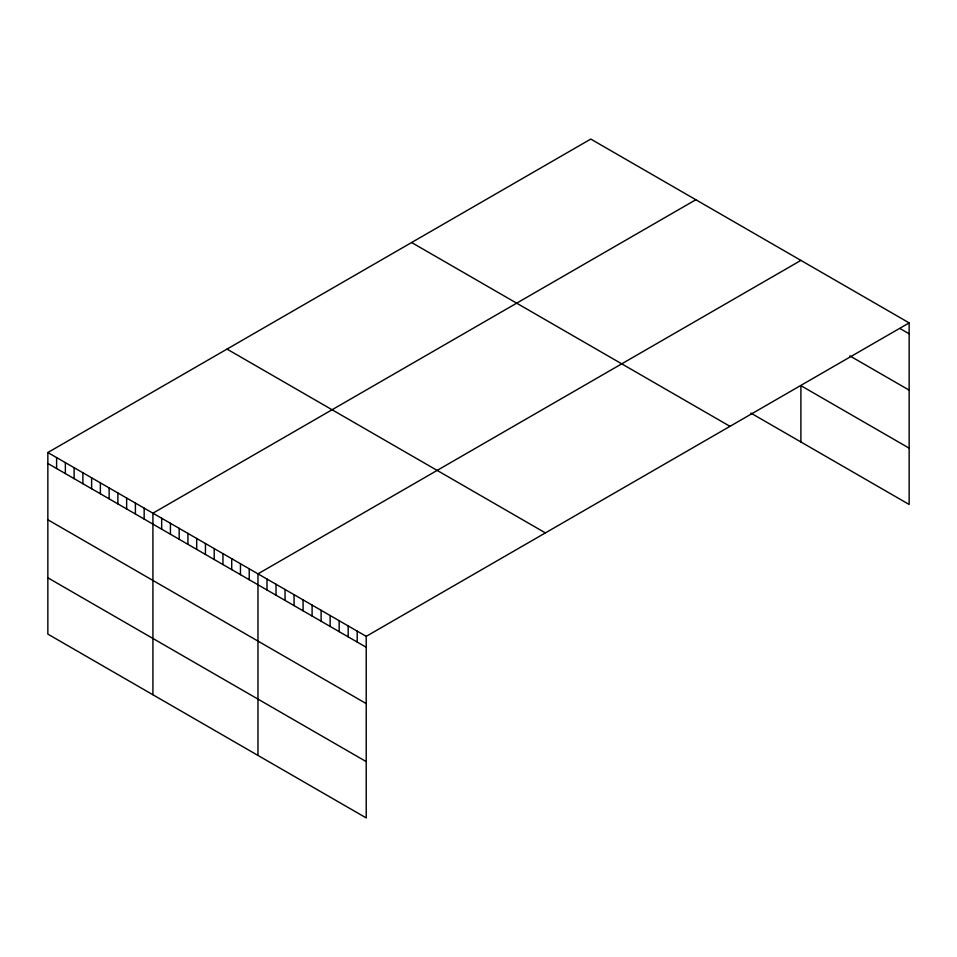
<?xml version="1.0" encoding="UTF-8"?>
<svg xmlns="http://www.w3.org/2000/svg" width="957" height="957" viewBox="0 0 957 957"><rect width="100%" height="100%" fill="white"/><g stroke="black" fill="none" stroke-linecap="round" stroke-linejoin="round"><path stroke-width="1.44" d="M47.85 452.529L366.22 636.345L366.22 817.924L47.85 634.108L47.85 452.529L590.78 139.076L909.15 322.892L909.15 504.471L750.874 413.089M695.835 199.738L152.917 513.191L152.917 694.77M800.901 260.4L257.971 573.853L257.971 755.42M366.22 636.345L909.15 322.892M900.13 328.61L909.15 333.814M849.876 355.908L909.15 390.133M909.15 448.151L800.901 385.659L800.901 441.967M411.606 242.516L729.988 426.332M227.012 349.09L545.394 532.905M47.85 463.463L366.22 647.267M47.85 519.771L366.22 703.586M47.85 577.801L366.22 761.605M357.2 631.142L357.2 642.063M348.181 625.926L348.181 636.86M339.161 620.722L339.161 631.644M330.141 615.518L330.141 626.44M321.121 610.303L321.121 621.225M312.102 605.099L312.102 616.021M303.082 599.883L303.082 610.817M294.062 594.68L294.062 605.602M285.042 589.476L285.042 600.398M276.023 584.26L276.023 595.194M267.003 579.057L267.003 589.979M249.227 568.793L249.227 579.715M240.47 563.745L240.47 574.667M231.714 558.685L231.714 569.606M222.957 553.625L222.957 564.558M214.201 548.576L214.201 559.498M205.444 543.516L205.444 554.45M196.687 538.468L196.687 549.39M187.931 533.408L187.931 544.342M179.174 528.36L179.174 539.281M170.43 523.3L170.43 534.221M161.673 518.251L161.673 529.173M144.16 508.131L144.16 519.065M135.404 503.083L135.404 514.005M126.647 498.023L126.647 508.957M117.89 492.975L117.89 503.896M109.134 487.914L109.134 498.848M100.377 482.866L100.377 493.788M91.621 477.806L91.621 488.728M82.876 472.758L82.876 483.68M74.12 467.698L74.12 478.62M65.363 462.638L65.363 473.571M56.607 457.59L56.607 468.511"/></g></svg>
